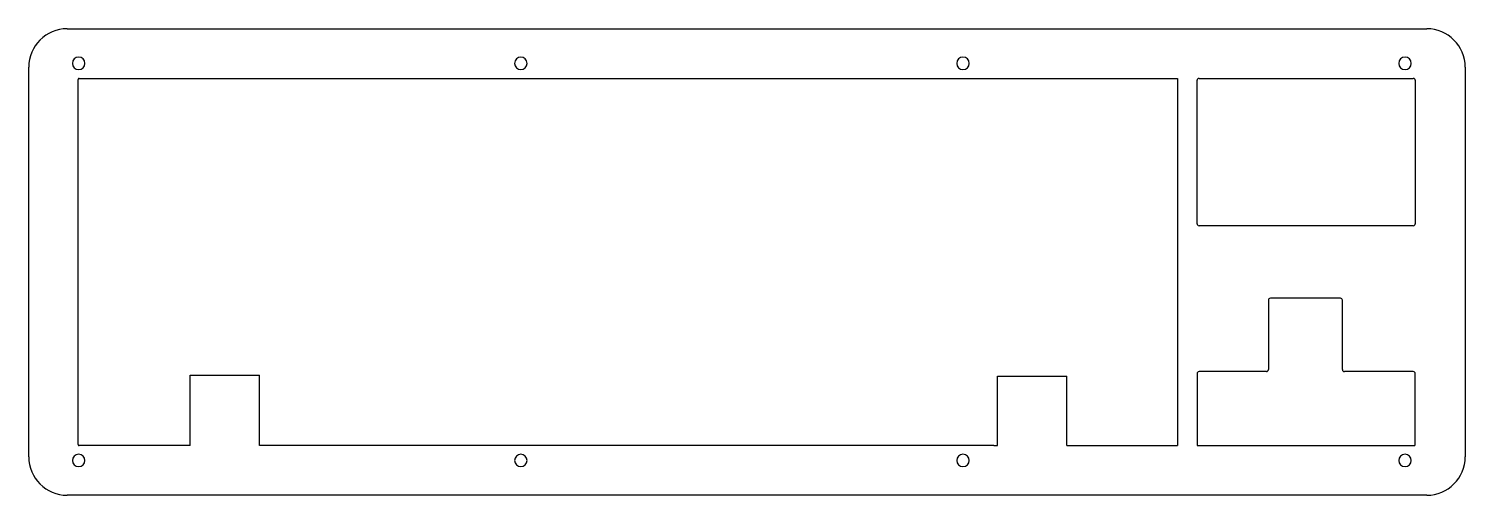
# Model space of a CAD drawing. Header units: millimetres. Extents: x -13 to 361, y -108 to 13.
import ezdxf

# ---------------------------------------------------------------- set-up
doc = ezdxf.new("R2010")
doc.units = ezdxf.units.MM
doc.header["$MEASUREMENT"] = 0

msp = doc.modelspace()

# ---------------------------------------------------------------- linework, layer by layer
for p, q in [((-3, 13), (350.66, 13)), ((-13, -98.25), (-13, 3)), ((0, 0), (0, 0)), ((0, 0), (0, 0)), ((0.15, 0.1), (285.85, 0.1)), ((285.85, 0.1), (285.85, -95.35)), ((291.41, 0.1), (347.14, 0.1)), ((360.66, 3), (360.66, -98.25)), ((-0.1, -95.1), (-0.1, -0.15)), ((290.91, -37.7), (290.91, -0.4)), ((347.64, -0.4), (347.64, -37.7)), ((347.14, -38.2), (291.41, -38.2)), ((309.46, -57.55), (309.46, -75.6)), ((328.21, -57.05), (309.96, -57.05)), ((328.71, -75.6), (328.71, -57.55)), ((29, -77), (47, -77)), ((29, -95.35), (29, -77)), ((47, -95.35), (47, -77)), ((238.98, -77.34), (257, -77.3)), ((238.98, -95.35), (238.98, -77.34)), ((257, -95.35), (257, -77.3)), ((290.91, -76.6), (290.91, -95.35)), ((308.96, -76.1), (291.41, -76.1)), ((347.14, -76.1), (329.21, -76.1)), ((347.64, -95.1), (347.64, -76.6)), ((29, -95.35), (0.15, -95.35)), ((238, -95.35), (47, -95.35)), ((238, -95.35), (238.98, -95.35)), ((257, -95.35), (285.85, -95.35)), ((290.91, -95.35), (347.39, -95.35)), ((350.66, -108.25), (-3, -108.25))]:
    msp.add_line(p, q)
at = {"flags": 128}
for points in [[(1.62, 4, 1), (-1.62, 4, 1), (1.62, 4)], [(116.62, 4, 1), (113.38, 4, 1), (116.62, 4)], [(231.62, 4, 1), (228.38, 4, 1), (231.62, 4)], [(346.62, 4, 1), (343.38, 4, 1), (346.62, 4)], [(116.62, -99.2, 1), (113.38, -99.2, 1), (116.62, -99.2)], [(231.62, -99.2, 1), (228.38, -99.2, 1), (231.62, -99.2)], [(346.62, -99.2, 1), (343.38, -99.2, 1), (346.62, -99.2)]]:
    msp.add_lwpolyline(points, format="xyb", dxfattribs=at)
for centre, radius, start, end in [((-3, 3), 10, 90, 180), ((350.66, 3), 10, 0, 90), ((0.15, -0.15), 0.25, 90, 180), ((291.41, -0.4), 0.5, 90, 180), ((347.14, -0.4), 0.5, 0, 90), ((291.41, -37.7), 0.5, 180, 270), ((347.14, -37.7), 0.5, 270, 0), ((309.96, -57.55), 0.5, 90, 180), ((328.21, -57.55), 0.5, 0, 90), ((291.41, -76.6), 0.5, 90, 180), ((308.96, -75.6), 0.5, 270, 0), ((329.21, -75.6), 0.5, 180, 270), ((347.14, -76.6), 0.5, 0, 90), ((0.15, -95.1), 0.25, 180, 270), ((347.39, -95.1), 0.25, 270, 0), ((-3, -98.25), 10, 180, 270), ((0, -99.2), 1.62, 0, 180), ((0, -99.2), 1.62, 180, 0), ((350.66, -98.25), 10, 270, 0)]:
    msp.add_arc(centre, radius, start, end)

doc.saveas('drawing.dxf')
